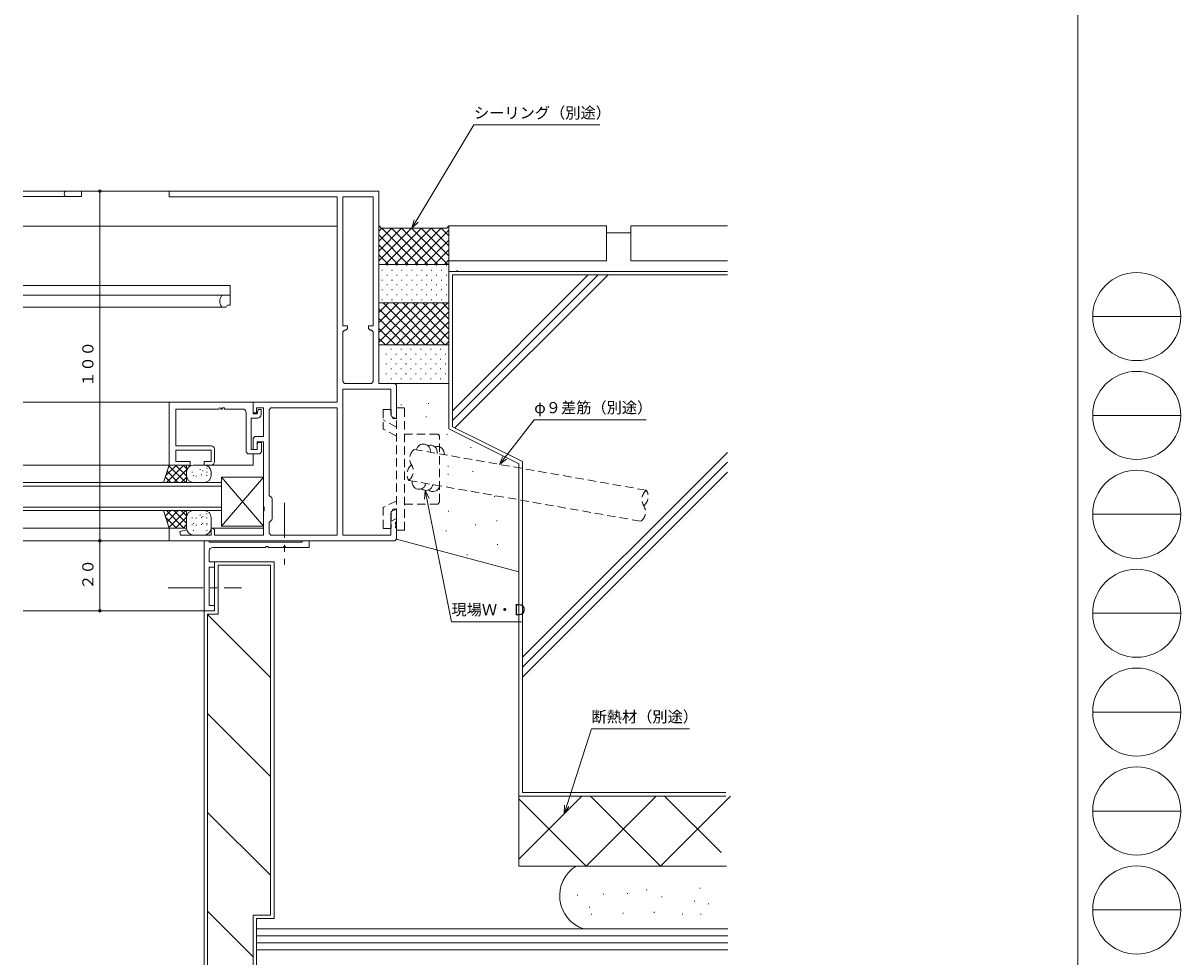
# Model space of a CAD drawing. Units: millimetres, scale not verified. Extents: x -567 to 567, y -403 to 403.
# Drawn here: x 235.8 to 566.7, y -267 to 0 of the extents above; entities that cross this region are included whole.
import ezdxf
from ezdxf.enums import TextEntityAlignment as Align

# ---------------------------------------------------------------- set-up
doc = ezdxf.new("R2010")
doc.units = ezdxf.units.MM
doc.header["$LTSCALE"] = 2
doc.linetypes.add('CHAIN1', pattern=[8, 5, -1, 1, -1])
doc.linetypes.add('DASHED1', pattern=[1.8, 1.2, -0.6])
for name, color, linetype, lineweight in [('0-0_0', 3, 'Continuous', 9), ('0-1_USER1', 2, 'Continuous', 9), ('0-2_YKK_ZWAK', 6, 'Continuous', 9), ('0-3_YKK_11', 4, 'Continuous', 9), ('0-5_YKK_13', 7, 'Continuous', 9), ('0-6_YKK_D', 7, 'Continuous', 9)]:
    doc.layers.add(name, color=color, linetype=linetype, lineweight=lineweight)
doc.styles.add('ＭＳ ゴシック', font='')
doc.styles.get('ＭＳ ゴシック').set_extended_font_data('MS Gothic')

msp = doc.modelspace()

# ---------------------------------------------------------------- linework, layer by layer
at = {"layer": '0-0_0'}
for p, q in [((337.536, -58), (338.136, -58.6)), ((337.536, -65.059), (343.995, -58.6)), ((337.536, -67.888), (346.824, -58.6)), ((337.536, -62.231), (341.167, -58.6)), ((337.536, -59.403), (338.338, -58.6)), ((338.136, -58.6), (356.933, -58.6)), ((338.308, -58.6), (348.708, -69)), ((339.252, -69), (349.652, -58.6)), ((341.136, -58.6), (351.536, -69)), ((342.081, -69), (352.481, -58.6)), ((343.965, -58.6), (354.365, -69)), ((344.909, -69), (355.309, -58.6)), ((346.793, -58.6), (357.193, -69)), ((347.737, -69), (357.533, -59.204)), ((349.622, -58.6), (357.533, -66.511)), ((352.45, -58.6), (357.533, -63.683)), ((355.279, -58.6), (357.533, -60.855)), ((357.533, -58), (356.933, -58.6)), ((357.533, -58), (357.533, -68)), ((402.533, -58), (357.533, -58)), ((402.533, -68), (402.533, -58)), ((409.533, -58), (409.533, -68)), ((437.11, -58), (409.533, -58)), ((337.536, -60.656), (345.88, -69)), ((350.566, -69), (357.533, -62.033)), ((402.533, -60), (409.533, -60)), ((337.536, -63.485), (343.051, -69)), ((353.394, -69), (357.533, -64.861)), ((357.533, -75), (357.533, -65)), ((337.536, -66.313), (340.223, -69)), ((357.533, -69), (337.536, -69)), ((339.737, -69.21), (339.937, -69.21)), ((339.746, -69.21), (339.946, -69.21)), ((342.566, -69.21), (342.766, -69.21)), ((342.574, -69.21), (342.774, -69.21)), ((345.394, -69.21), (345.594, -69.21)), ((345.403, -69.21), (345.603, -69.21)), ((348.223, -69.21), (348.423, -69.21)), ((348.231, -69.21), (348.431, -69.21)), ((351.051, -69.21), (351.251, -69.21)), ((351.06, -69.21), (351.26, -69.21)), ((353.88, -69.21), (354.08, -69.21)), ((356.223, -69), (357.533, -67.69)), ((356.708, -69.21), (356.908, -69.21)), ((357.533, -68), (402.533, -68)), ((409.533, -68), (437.11, -68)), ((338.323, -70.624), (338.523, -70.624)), ((338.332, -70.624), (338.532, -70.624)), ((339.737, -72.03), (339.937, -72.03)), ((339.746, -72.03), (339.946, -72.03)), ((341.152, -70.624), (341.352, -70.624)), ((342.566, -72.03), (342.766, -72.03)), ((342.574, -72.03), (342.774, -72.03)), ((343.989, -70.624), (344.189, -70.624)), ((345.394, -72.03), (345.594, -72.03)), ((345.403, -72.03), (345.603, -72.03)), ((346.809, -70.624), (347.009, -70.624)), ((346.817, -70.624), (347.017, -70.624)), ((348.223, -72.03), (348.423, -72.03)), ((348.231, -72.03), (348.431, -72.03)), ((349.637, -70.624), (349.837, -70.624)), ((349.645, -70.624), (349.845, -70.624)), ((351.051, -72.03), (351.251, -72.03)), ((351.06, -72.03), (351.26, -72.03)), ((352.465, -70.624), (352.665, -70.624)), ((352.474, -70.624), (352.674, -70.624)), ((353.88, -72.03), (354.08, -72.03)), ((355.294, -70.624), (355.494, -70.624)), ((356.708, -72.03), (356.908, -72.03)), ((357.533, -78), (357.533, -70)), ((437.13, -71.001), (357.533, -71)), ((357.533, -71), (357.533, -116)), ((358.533, -72), (437.13, -72.001)), ((358.533, -72), (358.533, -115.382)), ((358.533, -113.634), (400.165, -72.001)), ((397.336, -72.001), (358.533, -110.806)), ((402.993, -72.001), (359.253, -115.742)), ((359.881, -70.642), (359.881, -70.842)), ((338.323, -73.444), (338.523, -73.444)), ((338.332, -73.444), (338.532, -73.444)), ((339.737, -74.858), (339.937, -74.858)), ((341.152, -73.444), (341.352, -73.444)), ((342.566, -74.858), (342.766, -74.858)), ((343.989, -73.444), (344.189, -73.444)), ((345.394, -74.858), (345.594, -74.858)), ((346.809, -73.444), (347.009, -73.444)), ((346.817, -73.444), (347.017, -73.444)), ((348.223, -74.858), (348.423, -74.858)), ((349.637, -73.444), (349.837, -73.444)), ((349.645, -73.444), (349.845, -73.444)), ((351.051, -74.858), (351.251, -74.858)), ((352.465, -73.444), (352.665, -73.444)), ((352.474, -73.444), (352.674, -73.444)), ((353.88, -74.858), (354.08, -74.858)), ((355.294, -73.444), (355.494, -73.444)), ((356.708, -74.858), (356.908, -74.858)), ((338.323, -76.272), (338.523, -76.272)), ((338.323, -79.092), (338.523, -79.092)), ((339.737, -77.686), (339.937, -77.686)), ((341.152, -76.272), (341.352, -76.272)), ((341.152, -79.092), (341.352, -79.092)), ((342.566, -77.686), (342.766, -77.686)), ((343.98, -76.272), (344.18, -76.272)), ((343.98, -79.092), (344.18, -79.092)), ((345.394, -77.686), (345.594, -77.686)), ((346.809, -76.272), (347.009, -76.272)), ((346.809, -79.092), (347.009, -79.092)), ((348.223, -77.686), (348.423, -77.686)), ((349.637, -76.272), (349.837, -76.272)), ((349.637, -79.092), (349.837, -79.092)), ((351.051, -77.686), (351.251, -77.686)), ((352.465, -76.272), (352.665, -76.272)), ((352.465, -79.092), (352.665, -79.092)), ((353.88, -77.686), (354.08, -77.686)), ((355.294, -76.272), (355.494, -76.272)), ((355.294, -79.092), (355.494, -79.092)), ((356.708, -77.686), (356.908, -77.686)), ((337.534, -80), (357.533, -80)), ((337.534, -88.406), (345.939, -80)), ((337.534, -91.234), (348.768, -80)), ((337.534, -85.577), (343.111, -80)), ((337.534, -82.749), (340.282, -80)), ((337.534, -81.653), (347.88, -92)), ((338.709, -80), (350.709, -92)), ((339.596, -92), (351.596, -80)), ((341.537, -80), (353.537, -92)), ((342.425, -92), (354.425, -80)), ((344.366, -80), (356.366, -92)), ((345.253, -92), (357.253, -80)), ((347.194, -80), (357.533, -90.339)), ((348.081, -92), (357.533, -82.548)), ((350.023, -80), (357.533, -87.511)), ((352.851, -80), (357.533, -84.682)), ((355.679, -80), (357.533, -81.854)), ((337.534, -84.482), (345.052, -92)), ((350.91, -92), (357.533, -85.377)), ((337.534, -87.31), (342.224, -92)), ((353.738, -92), (357.533, -88.205)), ((337.534, -90.139), (339.395, -92)), ((357.533, -92), (337.534, -92)), ((356.567, -92), (357.533, -91.034)), ((339.496, -94.624), (339.696, -94.624)), ((340.91, -93.21), (341.11, -93.21)), ((342.324, -94.624), (342.524, -94.624)), ((343.738, -93.21), (343.938, -93.21)), ((345.153, -94.624), (345.353, -94.624)), ((346.567, -93.21), (346.767, -93.21)), ((347.981, -94.624), (348.181, -94.624)), ((349.395, -93.21), (349.595, -93.21)), ((350.809, -94.624), (351.009, -94.624)), ((352.224, -93.21), (352.424, -93.21)), ((353.638, -94.624), (353.838, -94.624)), ((355.052, -93.21), (355.252, -93.21)), ((356.466, -94.624), (356.666, -94.624)), ((357.533, -103), (357.533, -95)), ((339.496, -97.444), (339.696, -97.444)), ((340.91, -96.03), (341.11, -96.03)), ((340.91, -98.858), (341.11, -98.858)), ((342.324, -97.444), (342.524, -97.444)), ((343.738, -96.03), (343.938, -96.03)), ((343.738, -98.858), (343.938, -98.858)), ((345.153, -97.444), (345.353, -97.444)), ((346.567, -96.03), (346.767, -96.03)), ((346.567, -98.858), (346.767, -98.858)), ((347.981, -97.444), (348.181, -97.444)), ((349.395, -96.03), (349.595, -96.03)), ((349.395, -98.858), (349.595, -98.858)), ((350.809, -97.444), (351.009, -97.444)), ((352.224, -96.03), (352.424, -96.03)), ((352.224, -98.858), (352.424, -98.858)), ((353.638, -97.444), (353.838, -97.444)), ((355.052, -96.03), (355.252, -96.03)), ((355.052, -98.858), (355.252, -98.858)), ((356.466, -97.444), (356.666, -97.444)), ((357.533, -106), (357.533, -98)), ((339.496, -100.272), (339.696, -100.272)), ((340.91, -101.686), (341.11, -101.686)), ((342.324, -100.272), (342.524, -100.272)), ((343.738, -101.686), (343.938, -101.686)), ((345.153, -100.272), (345.353, -100.272)), ((346.567, -101.686), (346.767, -101.686)), ((347.981, -100.272), (348.181, -100.272)), ((349.395, -101.686), (349.595, -101.686)), ((350.809, -100.272), (351.009, -100.272)), ((352.224, -101.686), (352.424, -101.686)), ((353.638, -100.272), (353.838, -100.272)), ((355.052, -101.686), (355.252, -101.686)), ((356.466, -100.272), (356.666, -100.272)), ((338.319, -103), (357.533, -103)), ((343.739, -109.163), (343.939, -109.163)), ((351.608, -108.756), (351.808, -108.756)), ((350.93, -112.555), (351.13, -112.555)), ((378.533, -125.382), (358.533, -115.382)), ((356.899, -117.575), (357.099, -117.575)), ((357.533, -116), (377.533, -126)), ((363.683, -121.374), (363.883, -121.374)), ((378.532, -181.316), (437.13, -122.717)), ((378.532, -220), (378.533, -125.382)), ((378.532, -184.145), (437.13, -125.546)), ((357.171, -126.666), (357.371, -126.666)), ((357.171, -128.972), (357.371, -128.972)), ((364.226, -128.158), (364.426, -128.158)), ((377.533, -126), (377.532, -221)), ((378.532, -186.973), (437.13, -128.374)), ((370.467, -135.349), (370.667, -135.349)), ((357.307, -139.555), (357.507, -139.555)), ((371.145, -142.268), (371.345, -142.268)), ((356.628, -145.118), (356.828, -145.118)), ((365.04, -143.489), (365.24, -143.489)), ((342.534, -147.5), (377.533, -156.878)), ((362.598, -152.037), (362.798, -152.037)), ((371.281, -149.052), (371.481, -149.052)), ((290.532, -154.001), (290.532, -168.001)), ((290.532, -154.001), (307.532, -154.002)), ((291.532, -169.001), (291.532, -155.001)), ((306.532, -155.001), (291.532, -155.001)), ((306.532, -155.001), (306.531, -255.001)), ((307.532, -154.002), (307.532, -256.001)), ((287.532, -168.001), (287.531, -281.001)), ((287.532, -168.001), (290.532, -168.001)), ((288.531, -280.001), (288.532, -169.001)), ((291.532, -169.001), (288.532, -169.001)), ((288.532, -169.08), (306.532, -187.08)), ((288.532, -197.364), (306.532, -215.364)), ((436.691, -221.001), (377.532, -221)), ((377.532, -241.002), (377.532, -221.002)), ((395.532, -221.002), (377.532, -239.002)), ((378.532, -220), (436.691, -220.001)), ((416.745, -221.002), (396.745, -241.002)), ((397.959, -221.002), (417.958, -241.002)), ((437.961, -221.001), (417.958, -241.002)), ((419.172, -221.003), (435.342, -237.173)), ((377.532, -221.789), (396.745, -241.002)), ((288.532, -225.648), (306.532, -243.648)), ((377.532, -241.002), (436.853, -241.003)), ((413.98, -247.74), (413.98, -247.94)), ((429.236, -247.248), (429.236, -247.448)), ((394.295, -249.217), (394.295, -249.417)), ((401.677, -248.971), (401.677, -249.171)), ((408.567, -248.725), (408.567, -248.925)), ((418.409, -249.709), (418.409, -249.909)), ((427.759, -250.939), (427.759, -251.139)), ((288.531, -253.932), (301.531, -266.933)), ((397.74, -252.661), (397.74, -252.861)), ((398.232, -254.63), (398.232, -254.83)), ((407.336, -254.384), (407.336, -254.584)), ((416.194, -254.138), (416.194, -254.338)), ((424.314, -254.63), (424.314, -254.83)), ((429.482, -254.63), (429.482, -254.83)), ((431.696, -251.678), (431.696, -251.878)), ((301.531, -272.001), (301.532, -255.001)), ((301.532, -255.001), (306.531, -255.001)), ((302.531, -271.001), (302.532, -256.001)), ((302.532, -256.001), (307.532, -256.001)), ((302.532, -259.001), (437.274, -259.003)), ((302.532, -261.001), (437.274, -261.003)), ((302.531, -263.001), (437.274, -263.003)), ((302.531, -265.001), (437.274, -265.003))]:
    msp.add_line(p, q, dxfattribs=at)
at = {"layer": '0-0_0', "linetype": 'DASHED1'}
for p, q in [((347.614, -121.869), (413.967, -133.565)), ((346.052, -130.733), (412.405, -142.428))]:
    msp.add_line(p, q, dxfattribs=at)
for centre, start, end in [((349.701, -124.522), 128.19366, 211.81429), ((348.92, -128.954), 128.19366, 211.81429), ((343.965, -128.08), 308.19366, 31.81429), ((416.054, -136.217), 128.19366, 211.81429), ((411.099, -135.344), 308.19366, 31.81429), ((410.318, -139.775), 308.19366, 31.81429)]:
    msp.add_arc(centre, 3.375, start, end, dxfattribs=at)
at = {"layer": '0-0_0'}
for centre, radius, start, end in [((350.231, -122.331), 2, 350.00397, 170.00397), ((352.201, -122.678), 2, 350.00397, 110.00397), ((354.17, -123.025), 2, 350.00397, 110.00397), ((348.992, -131.251), 2, 170.00397, 350.00397), ((350.962, -131.598), 2, 230.00397, 350.00397), ((352.932, -131.945), 2, 230.00397, 350.00397), ((399.178, -249.502), 10, 121.78773, 251.80453)]:
    msp.add_arc(centre, radius, start, end, dxfattribs=at)
at = {"layer": '0-1_USER1'}
for p, q in [((235.823, -48), (277.534, -48)), ((252.534, -49.6), (235.823, -49.6)), ((252.534, -49.6), (252.534, -48)), ((235.823, -58.001), (325.534, -58.001)), ((235.823, -75), (295.034, -75)), ((235.823, -77.8), (295.034, -77.8)), ((235.823, -81.2), (293.765, -81.2)), ((294.365, -80.6), (295.034, -80.6)), ((235.823, -108.4), (277.834, -108.4)), ((301.534, -123.1), (301.534, -126.348)), ((277.474, -126.35), (235.823, -126.35)), ((289.533, -126.348), (301.534, -126.348)), ((235.823, -131.348), (292.534, -131.348)), ((235.823, -132.348), (292.534, -132.348)), ((292.534, -131.348), (292.534, -139.348)), ((235.823, -138.348), (292.534, -138.348)), ((235.823, -139.348), (292.534, -139.348)), ((235.823, -144.35), (282.534, -144.35)), ((289.534, -144.35), (304.534, -144.35)), ((235.823, -148), (277.534, -148)), ((277.834, -148), (235.823, -148)), ((235.823, -168.001), (287.532, -168.001))]:
    msp.add_line(p, q, dxfattribs=at)
at = {"layer": '0-1_USER1', "linetype": 'CHAIN1'}
for p, q in [((310.533, -137.173), (310.532, -154.813)), ((277.242, -161.5), (298.245, -161.5))]:
    msp.add_line(p, q, dxfattribs=at)
at = {"layer": '0-1_USER1'}
msp.add_lwpolyline([(295.034, -75), (295.034, -80.6), (294.365, -80.6)], dxfattribs=at)
for centre, radius, start, end in [((248.334, -48.8), 0.8, 90, 270), ((295.035, -79.5), 3, 148.76691, 211.23309), ((292.727, -78.1), 0.3, 90, 148.76083), ((292.727, -80.9), 0.3, 211.23668, 270), ((293.765, -80.9), 0.3, 270, 0), ((294.365, -80.9), 0.3, 90, 180)]:
    msp.add_arc(centre, radius, start, end, dxfattribs=at)
at = {"layer": '0-2_YKK_ZWAK'}
for p, q in [((346.941, -58.6), (364.661, -29.097)), ((364.661, -29.097), (400.661, -29.097)), ((253.554, -48), (257.279, -48)), ((257.779, -48), (257.779, -148)), ((371.956, -126.16), (381.885, -113.388)), ((381.885, -113.388), (413.885, -113.388)), ((372.925, -123.861), (371.956, -126.16)), ((371.956, -126.16), (373.945, -124.653)), ((350.744, -133.586), (358.236, -171.157)), ((253.954, -148), (257.279, -148)), ((256.923, -148), (257.279, -148)), ((257.779, -148), (257.779, -168.001)), ((257.1, -168.001), (257.279, -168.001)), ((358.236, -171.157), (378.236, -171.157)), ((390.442, -226.092), (398.254, -201.763)), ((398.254, -201.763), (426.254, -201.763)), ((390.564, -223.6), (390.442, -226.092)), ((390.442, -226.092), (391.794, -223.995))]:
    msp.add_line(p, q, dxfattribs=at)
for points in [[(347.628, -56.202), (346.941, -58.6), (348.735, -56.867)], [(351.849, -135.824), (350.744, -133.586), (350.582, -136.076)]]:
    msp.add_lwpolyline(points, dxfattribs=at)
for centre, start, end in [((257.779, -48), 0, 180), ((257.779, -48), 180, 0), ((257.779, -148), 0, 180), ((257.779, -148), 0, 180), ((257.779, -148), 180, 0), ((257.779, -148), 180, 0), ((257.779, -168.001), 0, 180), ((257.779, -168.001), 180, 0)]:
    msp.add_arc(centre, 0.375, start, end, dxfattribs=at)
at = {"layer": '0-3_YKK_11', "linetype": 'DASHED1'}
for p, q in [((338.734, -110.5), (341.034, -110.5)), ((338.734, -110.5), (338.734, -116.092)), ((341.034, -110.5), (341.034, -112.195)), ((342.534, -113.144), (341.034, -112.346)), ((342.534, -110), (342.534, -145)), ((344.834, -110), (342.534, -110)), ((344.834, -145), (344.834, -110)), ((342.534, -115.479), (338.734, -113.458)), ((342.534, -118.114), (338.734, -116.092)), ((354.334, -117.5), (344.834, -117.5)), ((354.334, -117.5), (354.834, -118)), ((354.834, -137), (354.834, -118)), ((342.534, -136.636), (338.734, -138.408)), ((338.734, -138.408), (338.734, -144.5)), ((342.534, -138.971), (341.034, -139.67)), ((344.834, -137.5), (354.334, -137.5)), ((354.834, -137), (354.334, -137.5)), ((341.034, -139.67), (341.034, -144.5)), ((342.534, -141.671), (341.034, -142.371)), ((338.734, -144.5), (341.034, -144.5)), ((342.534, -145), (344.834, -145))]:
    msp.add_line(p, q, dxfattribs=at)
at = {"layer": '0-3_YKK_11'}
for p, q in [((277.534, -126.35), (275.926, -131.35)), ((276.528, -129.477), (279.655, -126.35)), ((276.776, -131.35), (281.776, -126.35)), ((280.169, -131.35), (276.958, -128.14)), ((282.29, -131.35), (277.474, -126.535)), ((282.534, -126.35), (277.534, -126.35)), ((278.898, -131.35), (282.534, -127.714)), ((282.534, -129.472), (279.411, -126.35)), ((282.534, -127.351), (281.533, -126.35)), ((282.534, -131.35), (282.534, -126.35)), ((282.534, -129.35), (282.534, -128.35)), ((284.114, -128.518), (284.114, -128.318)), ((284.534, -126.35), (287.534, -126.35)), ((286.417, -127.751), (286.417, -127.551)), ((287.185, -128.134), (287.185, -127.934)), ((288.337, -127.367), (288.337, -127.167)), ((288.337, -128.518), (288.337, -128.318)), ((289.534, -128.35), (289.534, -129.35)), ((275.926, -131.35), (282.534, -131.35)), ((278.047, -131.35), (276.442, -129.745)), ((281.019, -131.35), (282.534, -129.835)), ((284.498, -129.438), (284.498, -129.238)), ((287.534, -131.35), (284.534, -131.35)), ((285.266, -129.67), (285.266, -129.47)), ((286.801, -129.286), (286.801, -129.086)), ((288.337, -129.438), (288.337, -129.238)), ((292.534, -143.85), (292.534, -129.85)), ((304.534, -129.85), (292.534, -143.85)), ((292.534, -129.85), (304.534, -143.85)), ((292.534, -129.85), (304.534, -129.85)), ((304.534, -129.85), (304.534, -143.85)), ((277.534, -144.35), (275.926, -139.35)), ((275.926, -139.35), (282.534, -139.35)), ((276.442, -140.955), (278.047, -139.35)), ((279.655, -144.35), (276.528, -141.223)), ((281.776, -144.35), (276.776, -139.35)), ((276.958, -142.56), (280.169, -139.35)), ((277.474, -144.166), (282.29, -139.35)), ((282.534, -142.986), (278.898, -139.35)), ((279.411, -144.35), (282.534, -141.228)), ((282.534, -140.865), (281.019, -139.35)), ((282.534, -139.35), (282.534, -144.35)), ((282.534, -142.35), (282.534, -141.35)), ((284.114, -141.518), (284.114, -141.318)), ((284.534, -139.35), (287.534, -139.35)), ((285.266, -141.626), (285.266, -141.47)), ((286.417, -140.751), (286.417, -140.551)), ((286.801, -141.286), (286.801, -141.403)), ((287.185, -141.134), (287.185, -140.934)), ((288.337, -140.367), (288.337, -140.167)), ((288.337, -141.518), (288.337, -141.318)), ((289.534, -141.35), (289.534, -144.35)), ((282.534, -144.35), (277.534, -144.35)), ((281.533, -144.35), (282.534, -143.349)), ((284.114, -143.518), (284.114, -143.318)), ((284.498, -143.138), (284.498, -142.938)), ((284.498, -145.138), (284.498, -144.938)), ((285.266, -143.626), (285.266, -143.47)), ((286.801, -143.286), (286.801, -143.403)), ((287.185, -143.134), (287.185, -142.934)), ((288.337, -143.138), (288.337, -142.938)), ((288.337, -143.518), (288.337, -143.318)), ((288.337, -145.138), (288.337, -144.938)), ((304.534, -143.85), (292.534, -143.85)), ((287.534, -146.35), (284.534, -146.35))]:
    msp.add_line(p, q, dxfattribs=at)
for centre, start, end in [((284.534, -128.35), 90, 180), ((287.534, -128.35), 0, 90), ((284.534, -129.35), 180, 270), ((287.534, -129.35), 270, 0), ((284.534, -141.35), 90, 180), ((287.534, -141.35), 0, 90), ((284.534, -144.35), 180, 270), ((287.534, -144.35), 270, 0)]:
    msp.add_arc(centre, 2, start, end, dxfattribs=at)
at = {"layer": '0-5_YKK_13'}
msp.add_line((290.533, -125.348), (290.533, -121.848), dxfattribs=at)
for points in [[(337.534, -48), (277.534, -48), (277.534, -49.63), (325.534, -49.63), (325.534, -108.4), (301.534, -108.4), (301.534, -111.4), (302.534, -111.4), (302.534, -110.03), (304.534, -110.03), (304.534, -118.2), (302.034, -118.2), (301.534, -118.7), (301.534, -121.9), (302.734, -121.9), (302.734, -119.7), (304.534, -119.7), (304.534, -138.229), (304.676, -138.421), (304.676, -139.379), (304.534, -139.571), (304.534, -146.37), (290.534, -146.37), (290.534, -144.85), (290.034, -144.35), (289.534, -144.35), (289.534, -146.37), (280.771, -146.37), (280.642, -145.387), (282.565, -144.872), (282.497, -144.35), (277.534, -144.35), (277.534, -148), (342.034, -148), (342.534, -147.5), (342.534, -144.3), (342.236, -144.298), (342.24, -143.698), (342.538, -143.7), (342.538, -143.3)], [(342.538, -143.3), (342.24, -143.302), (342.236, -142.702), (342.534, -142.7), (342.534, -139), (341.534, -139), (340.904, -140.091), (340.904, -146.37), (327.164, -146.37), (327.164, -104.63), (340.904, -104.63), (340.904, -111.909), (341.534, -113), (342.534, -113), (342.534, -103.5), (342.034, -103), (337.534, -103), (337.534, -48)], [(303.833, -111.9), (303.833, -110.5), (303.033, -110.5), (302.733, -111.7), (301.533, -111.7), (301.533, -108.4), (277.534, -108.398), (277.534, -126.348), (283.533, -126.348), (283.533, -125.348), (279.463, -125.348), (279.463, -122.048), (289.533, -122.048), (289.533, -125.348), (287.533, -125.348), (287.533, -126.348), (289.533, -126.348)], [(279.463, -110.328), (291.733, -110.329), (291.831, -109.965), (292.391, -110.116), (292.333, -110.33), (292.733, -110.33), (292.733, -110.031), (293.333, -110.03), (293.333, -110.329), (298.533, -110.33)], [(289.533, -120.848), (279.463, -120.848), (279.463, -110.328)], [(299.533, -111.33), (299.531, -122.6), (300.031, -123.1), (303.431, -123.1), (303.931, -122.6), (303.932, -119.9), (302.932, -119.9), (302.732, -120.647), (302.732, -121.9), (301.032, -121.9), (301.032, -112.9), (302.832, -112.9)], [(289.031, -150.901), (289.031, -154.001), (290.531, -154.001), (290.531, -155.501), (289.031, -155.501), (289.031, -166.501), (290.531, -166.501), (290.531, -168.001), (287.531, -168.001), (287.531, -148.001), (289.031, -148.001), (289.031, -148.401), (315.531, -148.401)], [(315.531, -148.401), (315.532, -148.001), (317.531, -148.001), (317.531, -149.901), (310.831, -149.901), (310.831, -149.601), (310.231, -149.601), (310.231, -149.901), (305.831, -149.901), (305.831, -149.601), (305.231, -149.601), (305.231, -149.901), (290.031, -149.901)]]:
    msp.add_lwpolyline(points, dxfattribs=at)
for points in [[(327.164, -49.63), (335.904, -49.63), (335.904, -86.5), (334.534, -86.5), (334.534, -87.3), (335.034, -87.8), (335.404, -87.8), (335.904, -88.3), (335.904, -102.5), (335.404, -103), (327.664, -103), (327.164, -102.5), (327.164, -88.3), (327.664, -87.8), (328.034, -87.8), (328.534, -87.3), (328.534, -86.5), (327.164, -86.5)], [(306.164, -110.53), (306.164, -135.03), (306.887, -135.754), (307.034, -136.107), (307.034, -141.693), (306.887, -142.047), (306.164, -142.77), (306.164, -145.87), (306.664, -146.37), (325.534, -146.37), (325.534, -110.03), (306.664, -110.03)]]:
    msp.add_lwpolyline(points, close=True, dxfattribs=at)
for centre, start, end in [((298.533, -111.33), 359.99434, 90), ((302.832, -111.9), 270, 359.99434), ((289.533, -121.848), 0.00098, 90), ((289.533, -125.348), 270, 0.00098), ((290.031, -150.901), 90, 180)]:
    msp.add_arc(centre, 1, start, end, dxfattribs=at)
at = {"layer": '0-6_YKK_D'}
for p, q in [((537.274, 399), (537.274, -351)), ((541.526, -83.88), (566.726, -83.88)), ((541.526, -112.16), (566.726, -112.16)), ((541.526, -140.44), (566.726, -140.44)), ((541.526, -168.72), (566.726, -168.72)), ((541.526, -197), (566.726, -197)), ((541.526, -225.28), (566.726, -225.28)), ((541.526, -253.56), (566.726, -253.56))]:
    msp.add_line(p, q, dxfattribs=at)
for centre in [(554.126, -83.88), (554.126, -112.16), (554.126, -140.44), (554.126, -168.72), (554.126, -197), (554.126, -225.28), (554.126, -253.56)]:
    msp.add_circle(centre, 12.6, dxfattribs=at)

# ---------------------------------------------------------------- texts
at = {"layer": '0-2_YKK_ZWAK', "style": 'ＭＳ ゴシック'}
for s, p in [('シーリング（別途）', (364.68, -28.197)), ('φ９差筋（別途）', (381.904, -112.488)), ('現場Ｗ・Ｄ', (358.255, -170.257)), ('断熱材（別途）', (398.272, -200.863))]:
    msp.add_text(s, height=3.189, dxfattribs=at).set_placement(p, align=Align.BOTTOM_LEFT)
for s, p in [('１００', (256.879, -103.982)), ('２０', (256.879, -161.982))]:
    msp.add_text(s, height=3.189, rotation=90, dxfattribs=at).set_placement(p, align=Align.BOTTOM_LEFT)

doc.saveas('drawing.dxf')
